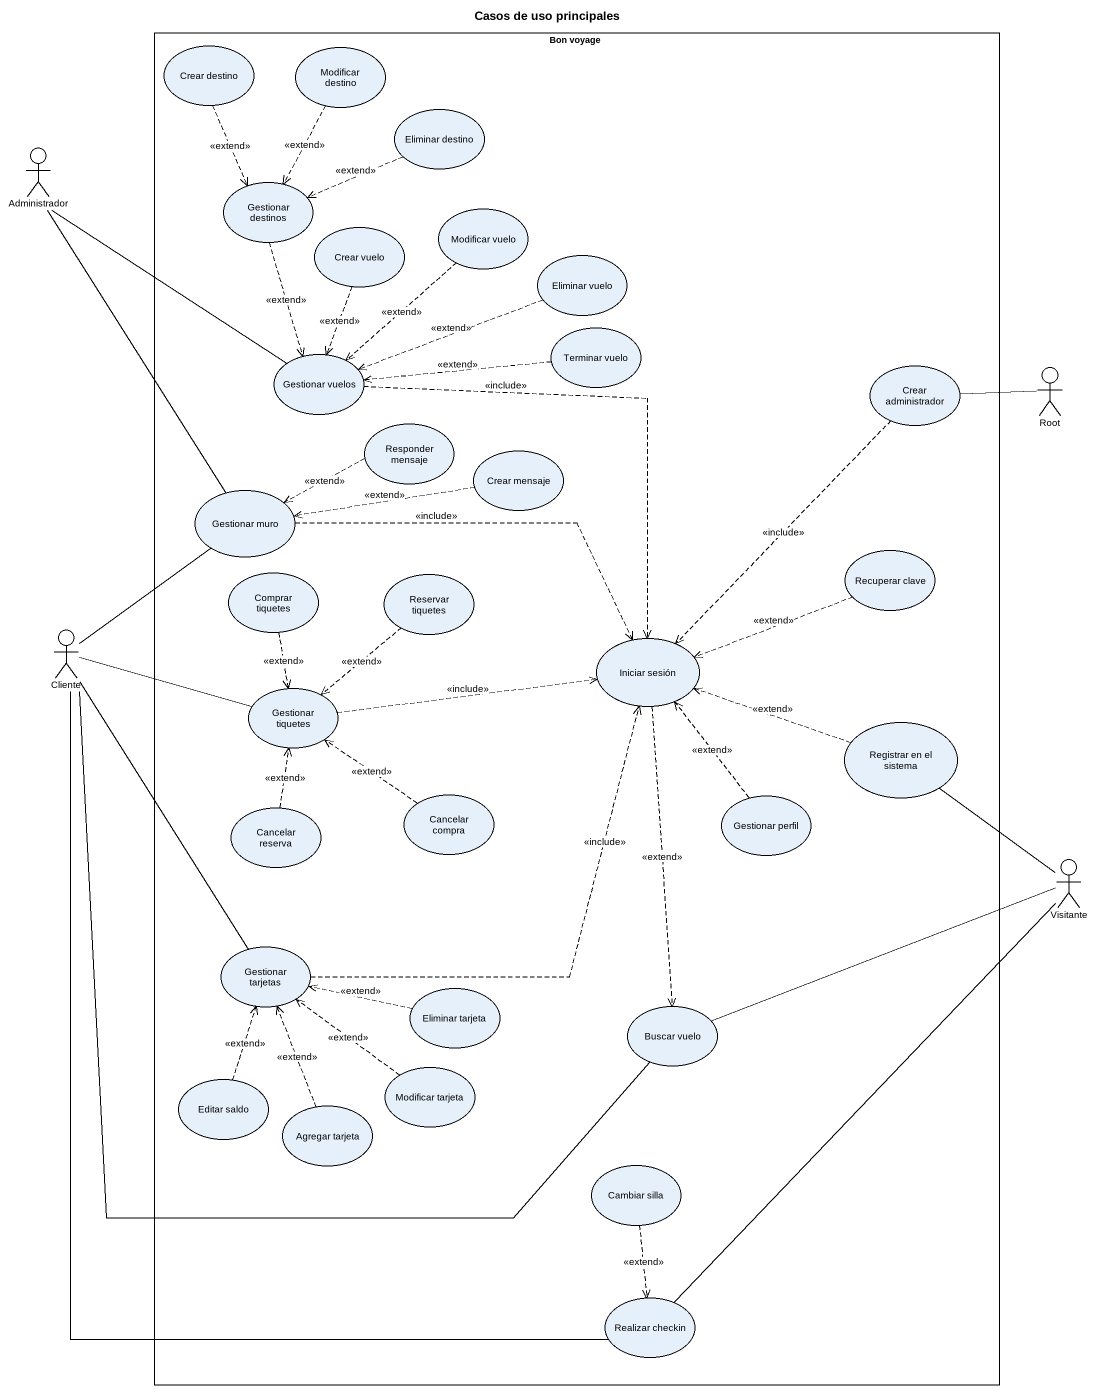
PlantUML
@startuml
title Casos de uso principales
rectangle "Bon voyage" as Bon_voyage {
  usecase "Crear destino" as Crear_destino
  usecase "Modificar destino" as Modificar_destino
  usecase "Eliminar destino" as Eliminar_destino
  usecase "Gestionar destinos" as Gestionar_destinos
  usecase "Crear vuelo" as Crear_vuelo
  usecase "Modificar vuelo" as Modificar_vuelo
  usecase "Eliminar vuelo" as Eliminar_vuelo
  usecase "Gestionar vuelos" as Gestionar_vuelos
  usecase "Terminar vuelo" as Terminar_vuelo
  usecase "Crear administrador" as Crear_administrador
  usecase "Responder mensaje" as Responder_mensaje
  usecase "Crear mensaje" as Crear_mensaje
  usecase "Gestionar muro" as Gestionar_muro
  usecase "Recuperar clave" as Recuperar_clave
  usecase "Comprar tiquetes" as Comprar_tiquetes
  usecase "Reservar tiquetes" as Reservar_tiquetes
  usecase "Iniciar sesión" as Iniciar_sesión
  usecase "Gestionar tiquetes" as Gestionar_tiquetes
  usecase "Registrar en el sistema" as Registrar_en_el_sistema
  usecase "Cancelar reserva" as Cancelar_reserva
  usecase "Cancelar compra" as Cancelar_compra
  usecase "Gestionar perfil" as Gestionar_perfil
  usecase "Gestionar tarjetas" as Gestionar_tarjetas
  usecase "Eliminar tarjeta" as Eliminar_tarjeta
  usecase "Buscar vuelo" as Buscar_vuelo
  usecase "Editar saldo" as Editar_saldo
  usecase "Modificar tarjeta" as Modificar_tarjeta
  usecase "Agregar tarjeta" as Agregar_tarjeta
  usecase "Cambiar silla" as Cambiar_silla
  usecase "Realizar checkin" as Realizar_checkin
}
actor Administrador
actor Root
actor Cliente
actor Visitante
Crear_destino ..> Gestionar_destinos : <<extend>>
Modificar_destino ..> Gestionar_destinos : <<extend>>
Eliminar_destino .left.> Gestionar_destinos : <<extend>>
Administrador -- Gestionar_vuelos
Administrador -- Gestionar_muro
Gestionar_destinos ..> Gestionar_vuelos : <<extend>>
Crear_vuelo ..> Gestionar_vuelos : <<extend>>
Modificar_vuelo ..> Gestionar_vuelos : <<extend>>
Eliminar_vuelo .left.> Gestionar_vuelos : <<extend>>
Gestionar_vuelos ..> Iniciar_sesión : <<include>>
Terminar_vuelo .left.> Gestionar_vuelos : <<extend>>
Crear_administrador ..> Iniciar_sesión : <<include>>
Root -left- Crear_administrador
Responder_mensaje .left.> Gestionar_muro : <<extend>>
Crear_mensaje .left.> Gestionar_muro : <<extend>>
Gestionar_muro .right.> Iniciar_sesión : <<include>>
Recuperar_clave .left.> Iniciar_sesión : <<extend>>
Comprar_tiquetes ..> Gestionar_tiquetes : <<extend>>
Reservar_tiquetes ..> Gestionar_tiquetes : <<extend>>
Cliente -up- Gestionar_muro
Cliente -right- Gestionar_tiquetes
Cliente -- Gestionar_tarjetas
Cliente -- Buscar_vuelo
Cliente -- Realizar_checkin
Iniciar_sesión ..> Buscar_vuelo : <<extend>>
Gestionar_tiquetes .right.> Iniciar_sesión : <<include>>
Registrar_en_el_sistema .left.> Iniciar_sesión : <<extend>>
Cancelar_reserva .up.> Gestionar_tiquetes : <<extend>>
Cancelar_compra .up.> Gestionar_tiquetes : <<extend>>
Gestionar_perfil .up.> Iniciar_sesión : <<extend>>
Visitante -up- Registrar_en_el_sistema
Visitante -left- Buscar_vuelo
Visitante -- Realizar_checkin
Gestionar_tarjetas .up.> Iniciar_sesión : <<include>>
Eliminar_tarjeta .left.> Gestionar_tarjetas : <<extend>>
Editar_saldo .up.> Gestionar_tarjetas : <<extend>>
Modificar_tarjeta .up.> Gestionar_tarjetas : <<extend>>
Agregar_tarjeta .up.> Gestionar_tarjetas : <<extend>>
Cambiar_silla ..> Realizar_checkin : <<extend>>
@enduml
